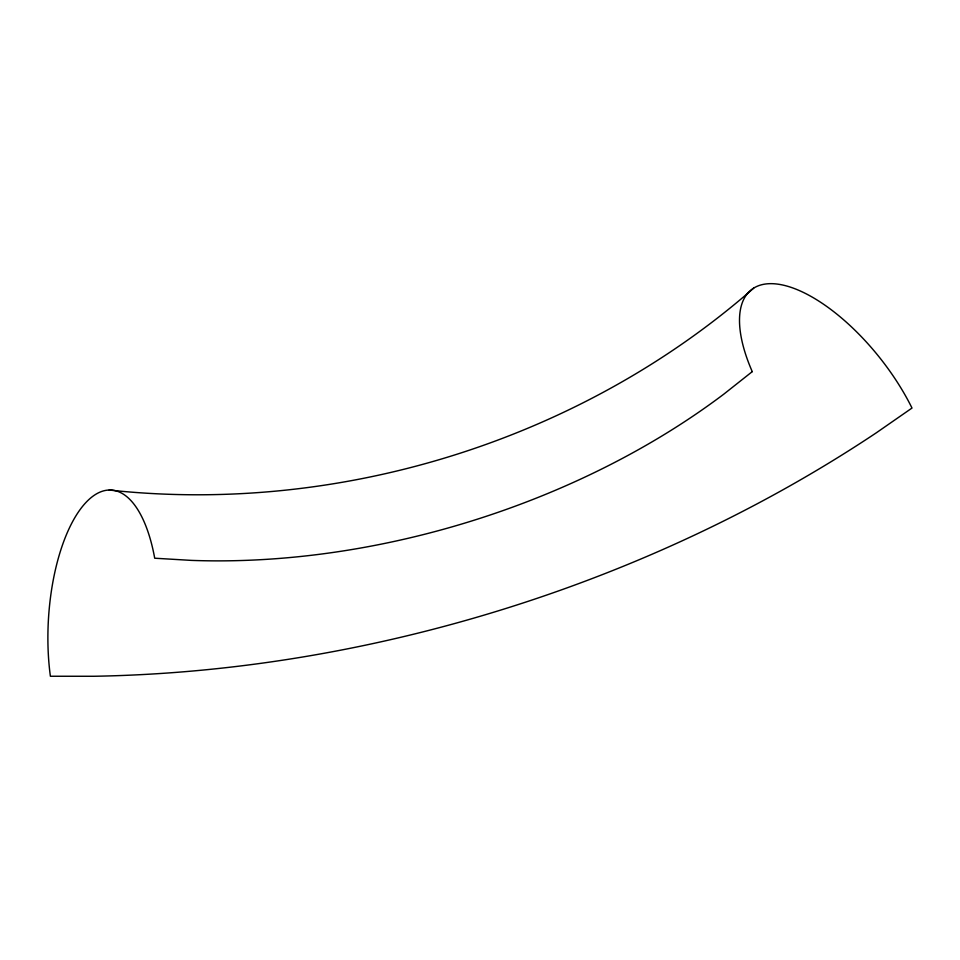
<?xml version="1.0" encoding="UTF-8"?>
<svg xmlns="http://www.w3.org/2000/svg" width="960" height="960" viewBox="0 0 960 960"><rect width="100%" height="100%" fill="white"/><g stroke="black" fill="none" stroke-linecap="round" stroke-linejoin="round"><path stroke-width="1.44" d="M753.684 288.168C579.42 440.784 339.216 514.98 109.176 490.032M752.268 371.628L723.852 394.116A552.936 336.288 -16.7 0 1 191.112 560.376L154.704 558.216A132.516 54.984 -86.6 0 0 84.66 503.892A132.516 54.984 -86.6 0 0 50.388 676.248L93.732 676.272A1055.244 734.856 -16.5 0 0 876.348 432.792L912 408.048A133.668 58.488 51.6 0 0 783.372 285.168A133.668 58.488 51.6 0 0 752.244 371.616"/></g></svg>
